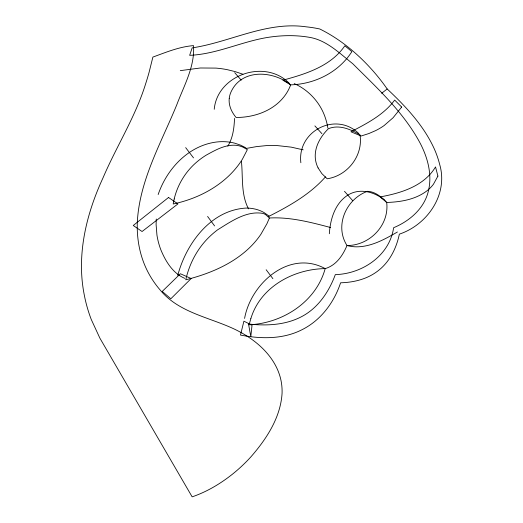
<?xml version="1.0" encoding="UTF-8"?>
<svg xmlns="http://www.w3.org/2000/svg" width="523" height="523" viewBox="0 0 523 523"><rect width="100%" height="100%" fill="white"/><g stroke="black" fill="none" stroke-linecap="round" stroke-linejoin="round"><path stroke-width="0.78" d="M300.856 162.738C297.012 131.018 335.812 111.118 358.85 133.581M156.279 219.019L156.102 224.537L156.952 235.147A101.691 85.386 -16 0 0 160.796 249.661C165.516 261.212 172.773 273.281 184.75 278.341M234.526 118.414C234.147 127.939 232.944 137.837 227.845 146.113M329.333 233.755C330.255 218.987 335.243 202.466 348.782 194.556C360.478 187.875 375.148 192.118 384.843 200.42M214.227 109.287C217.359 74.691 265.141 58.537 289.16 83.209M244.587 318.429C250.857 283.316 289.363 249.183 325.188 268.613C336.197 265.357 342.768 255.538 346.997 245.522C334.289 225.622 346.167 198.936 367.538 191.287C375.279 191.666 381.633 197.066 386.693 202.466C389.485 225.302 369.539 245.679 346.997 245.522A32.812 27.843 -5.2 0 0 356.555 246.836C371.461 246.797 384.863 239.194 397.428 231.996M177.755 275.392C186.188 243.587 210.645 210.089 246.052 208.076A35.414 30.184 -18.1 0 1 263.958 212.508L269.149 216.11M158.162 194.549C166.915 168.772 188.581 145.499 216.568 142.008A44.324 35.956 -18.4 0 1 234.762 143.184L240.456 145.106L245.862 147.819M269.391 217.999L266.952 223.681L260.866 234.324A81.836 67.114 -21.3 0 1 248.785 248.464C231.349 264.775 208.618 274.032 185.757 279.812C188.868 266.011 195.144 252.877 204.401 242.136A80.529 71.076 -17.3 0 1 217.581 229.839C230.806 221.641 246.366 210.54 262.768 213.377A12.833 10.859 -16.1 0 1 265.521 214.548L269.391 217.999C290.245 216.875 310.636 222.249 330.614 227.531M325.502 176.833C309.976 194.471 289.029 206.154 268.312 216.633M381.672 93.271L387.197 88.969C405.743 106.431 423.741 125.507 434.338 148.996A136.895 113.824 -10.8 0 1 439.693 164.503C448.433 194.268 427.513 224.746 399.35 234.147C396.565 247.614 390.223 260.748 379.502 269.659A49.659 42.788 -6.3 0 1 366.969 277.373C358.66 280.969 349.612 282.557 340.597 282.793C334.125 302.49 320.756 320.416 301.941 329.745C282.989 339.42 260.879 339.028 240.475 335.073L243.908 321.181L252.027 325.228L250.811 336.622L248.523 323.999C267.024 326.077 286.787 325.084 303.327 315.709C318.932 306.851 329.209 291.108 335.321 274.621C362.269 273.869 389.589 255.682 393.61 227.714C409.404 221.19 423.99 208.782 428.245 191.634C432.462 175.198 427.873 157.985 420.211 143.289C403.73 112.314 377.318 88.204 352.757 63.721C339.97 53.614 327.091 40.722 310.616 37.538C295.92 34.812 280.766 35.198 266.07 37.695C240.292 42.213 216.084 54.229 189.653 55.327L192.15 47.887C230.46 42.088 266.449 21.103 306.23 26.836A107.947 84.072 -12.3 0 1 319.788 28.987C340.414 39.186 358.373 54.202 373.487 71.442A306.792 248.706 -27.4 0 1 384.013 84.53L387.197 88.969M246.359 148.421L256.499 146.61L266.508 145.597A90.302 76.358 -15.4 0 1 276.713 145.518L291.206 147.14L303.203 149.846M180.291 70.644L200.381 67.99L215.947 68.101A90.878 71.193 -18.9 0 1 227.485 69.722L235.18 71.625L242.92 74.246M294.201 83.582C308.877 90.061 320.494 102.9 325.443 118.159A98.455 78.254 -16.5 0 1 327.875 128.115M314.879 125.893L321.893 133.653M344.487 191.313L352.724 200.695M234.69 72.651L241.208 80.124M185.665 147.63L193.51 157.881M266.155 269.737L272.895 278.674M207.592 216.444L214.593 225.929M318.089 167.903L321.867 173.623L327.195 178.774C347.671 175.708 363.367 155.468 359.987 134.797C350.711 129.331 339.113 124.258 328.418 128.71C320.534 136.464 314.245 147.146 315.349 158.561A39.977 32.341 -6.5 0 0 318.089 167.909M248.517 208.854C240.822 194.327 243.064 177.297 241.43 161.489M137.34 221.556C136.608 238.331 139.68 255.368 147.159 270.456A126.226 106.378 -15.5 0 0 160.064 289.899C178.892 312.885 209.939 317.298 235.376 329.575C255.531 339.427 274.738 355.712 280.505 378.247A60.374 55.856 -36 0 1 282.08 393.08C280.681 417.491 266.41 439.104 250.765 457.01A141.91 125.095 -38.2 0 1 232.709 473.982C220.516 483.683 206.938 491.797 192.15 496.85L99.86 338.113L91.257 319.475A196.596 169.334 -15 0 1 84.17 294.41C76.391 254.753 86.295 214.038 102.979 177.951C116.439 146.375 135.28 117.1 145.518 84.183A390.498 242.979 -31.5 0 0 149.088 72.324L152.886 57.079C166.079 52.28 179.369 46.717 193.51 45.612C195.007 66.532 183.906 85.779 176.774 104.79C161.293 142.668 139.719 179.807 137.34 221.556M229.244 98.259C228.414 105.326 231.624 112.184 236.089 117.485C246.673 117.485 257.323 115.302 266.828 110.556A46.089 34.923 -14.4 0 0 277.223 103.763C283.211 98.729 288.016 92.238 290.664 84.85C314.879 84.131 338.714 72.285 351.887 51.6L344.834 45.789C330.732 66.349 305.746 73.978 282.897 80.202L290.664 84.85C273.771 71.03 243.038 68.402 231.702 90.544A30.844 23.738 -13.7 0 0 229.244 98.259M174.198 198.969L173.191 203.99C193.543 199.668 213.162 190.575 228.414 176.251A82.824 64.257 -20.3 0 0 242.456 159.09L247.359 149.637L243.032 147.159L239.514 145.924A21.201 17.063 -16.8 0 0 235.664 145.276C224.982 144.498 215.156 150.225 206.121 155.194A67.578 55.987 -17 0 0 193.798 164.712C184.148 173.943 177.271 185.972 174.198 198.969M250.824 318.716L249.092 324.796C282.597 323.292 316.016 301.974 325.188 268.613C293.534 268.979 260.245 286.957 250.824 318.716M437.908 176.088L433.43 184.259A39.421 32.073 -2.5 0 1 426.578 191.117C415.184 199.603 400.572 202.022 386.693 202.466L380.339 196.883C401.076 193.085 424.009 186.175 435.528 166.942L437.908 176.088M401.671 107.052L393.054 117.773L384.091 125.572A56.164 43.357 -7.6 0 1 375.566 130.645L368.833 133.555L361.132 136.013L350.959 131.783C366.904 123.441 383.719 114.903 394.669 100.083L401.671 107.052M191.15 278.53L170.831 298.783L162.235 291.422L180.376 273.751L191.15 278.53M168.537 197.485L133.254 225.478L142.066 231.512L177.925 203.924L168.537 197.485"/></g></svg>
